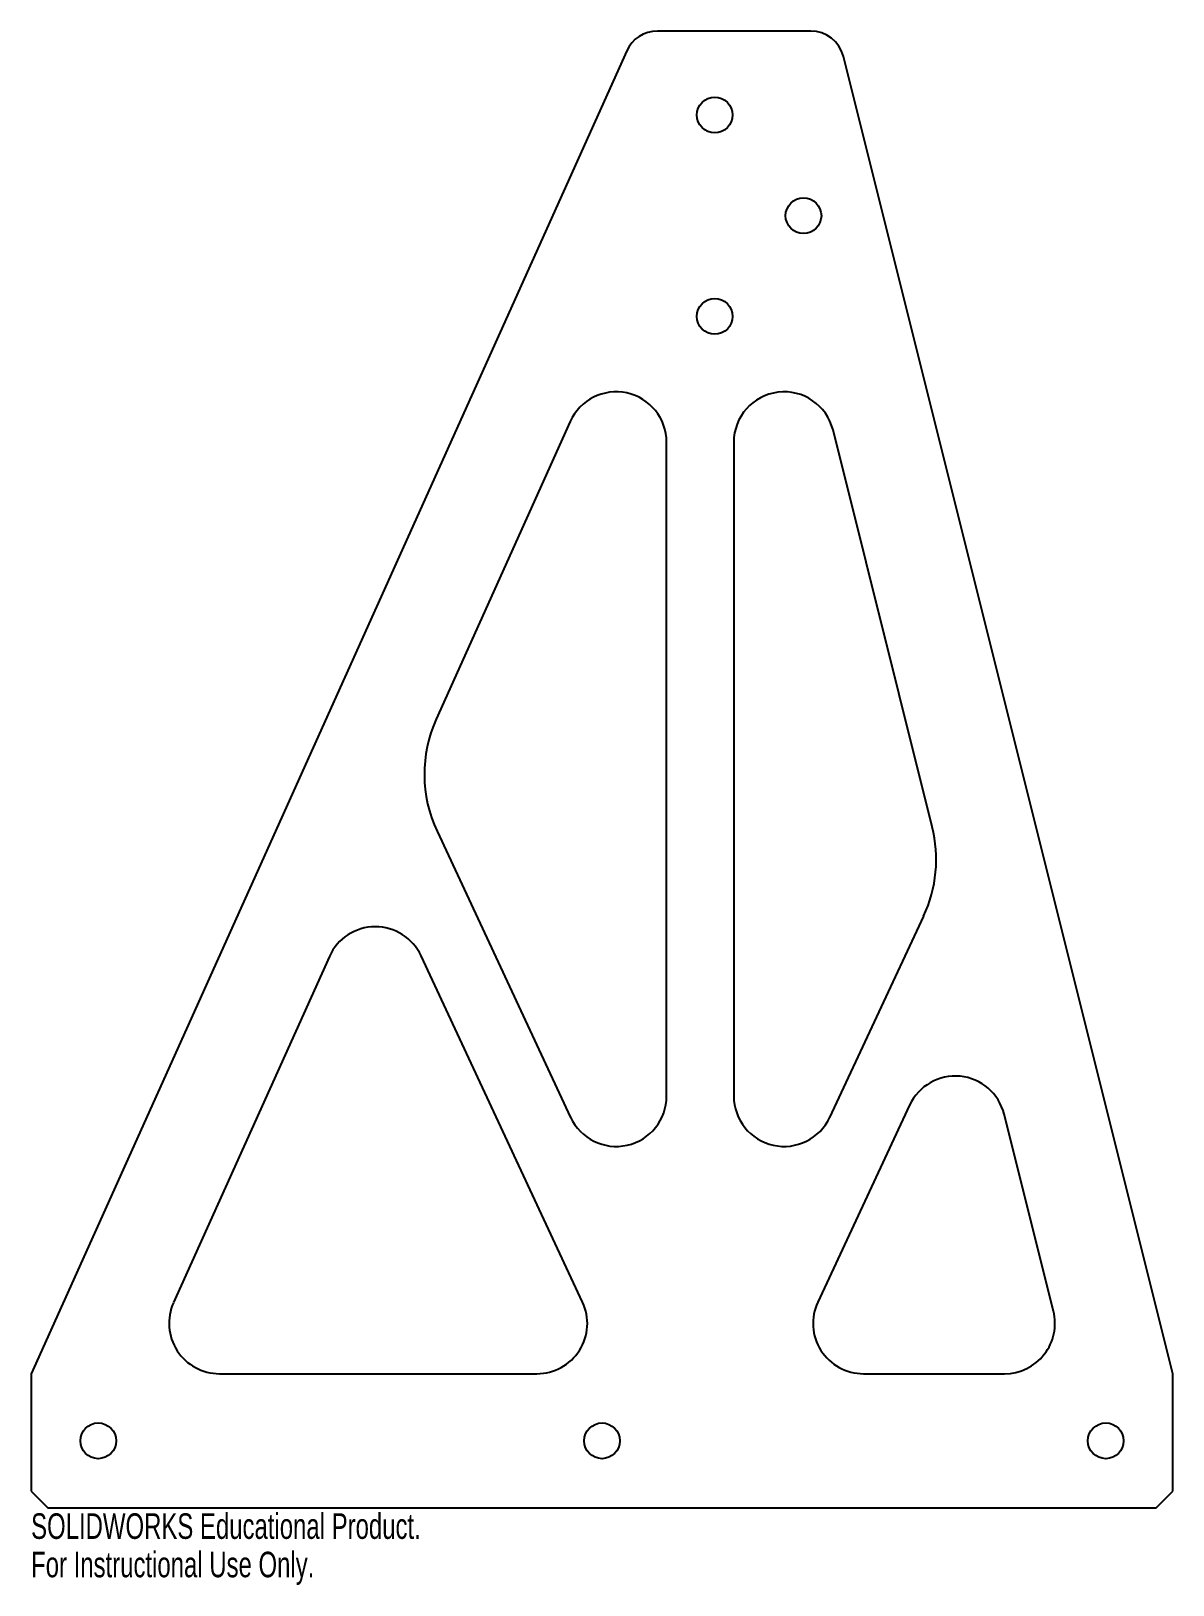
# Model space of a CAD drawing. Header units: inches. Extents: x 0 to 8.5, y -0.6 to 11.
import ezdxf

# ---------------------------------------------------------------- set-up
doc = ezdxf.new("R2010")
doc.units = ezdxf.units.IN
doc.header["$MEASUREMENT"] = 0
doc.styles.add('SLDTEXTSTYLE0', font='TXT', dxfattribs={"width": 0.7})

msp = doc.modelspace()

# ---------------------------------------------------------------- linework, layer by layer
at = {"color": 7, "linetype": 'Continuous', "lineweight": 25}
for p, q in [((5.805, 11), (4.662, 11)), ((4.434, 10.853), (0, 1)), ((8.5, 1), (6.047, 10.811)), ((4.014, 8.092), (3.016, 5.875)), ((6.709, 5.073), (5.97, 8.029)), ((4.731, 3.068), (4.731, 7.938)), ((5.231, 7.938), (5.231, 3.068)), ((3.022, 5.042), (4.016, 2.909)), ((5.946, 2.909), (6.645, 4.408)), ((2.221, 4.108), (1.06, 1.529)), ((4.106, 1.533), (2.903, 4.113)), ((6.54, 3.001), (5.856, 1.533)), ((7.61, 1.466), (7.244, 2.933)), ((0, 1), (0, 0.125)), ((1.402, 1), (3.766, 1)), ((6.196, 1), (7.247, 1)), ((8.5, 0.125), (8.5, 1)), ((0, 0.125), (0.125, 0)), ((8.375, 0), (8.5, 0.125)), ((0.125, 0), (8.375, 0))]:
    msp.add_line(p, q, dxfattribs=at)
for centre in [(5.089, 10.375), (5.75, 9.625), (5.089, 8.875), (0.5, 0.5), (4.25, 0.5), (8, 0.5)]:
    msp.add_circle(centre, 0.133, dxfattribs=at)
for centre, radius, start, end in [((4.662, 10.75), 0.25, 90, 155.7723), ((5.805, 10.75), 0.25, 14.0362, 90), ((4.356, 7.938), 0.375, 0, 155.7723), ((5.606, 7.938), 0.375, 14.0362, 180), ((3.928, 5.464), 1, 155.7723, 205), ((5.738, 4.831), 1, 335, 14.0362), ((2.563, 3.954), 0.375, 25, 155.7723), ((6.88, 2.842), 0.375, 14.0362, 155), ((4.356, 3.068), 0.375, 205, 0), ((5.606, 3.068), 0.375, 180, 335), ((1.402, 1.375), 0.375, 155.7723, 270), ((3.766, 1.375), 0.375, 270, 25), ((6.196, 1.375), 0.375, 155, 270), ((7.247, 1.375), 0.375, 270, 14.0362)]:
    msp.add_arc(centre, radius, start, end, dxfattribs=at)

# ---------------------------------------------------------------- texts
at = {"color": 7, "linetype": 'Continuous', "char_height": 0.1903, "attachment_point": 1, "style": 'SLDTEXTSTYLE0'}
for s, insert in [('SOLIDWORKS Educational Product.', (0, -0.04)), ('For Instructional Use Only.', (0, -0.326))]:
    msp.add_mtext(s, dxfattribs=dict(at, insert=insert))

doc.saveas('drawing.dxf')
